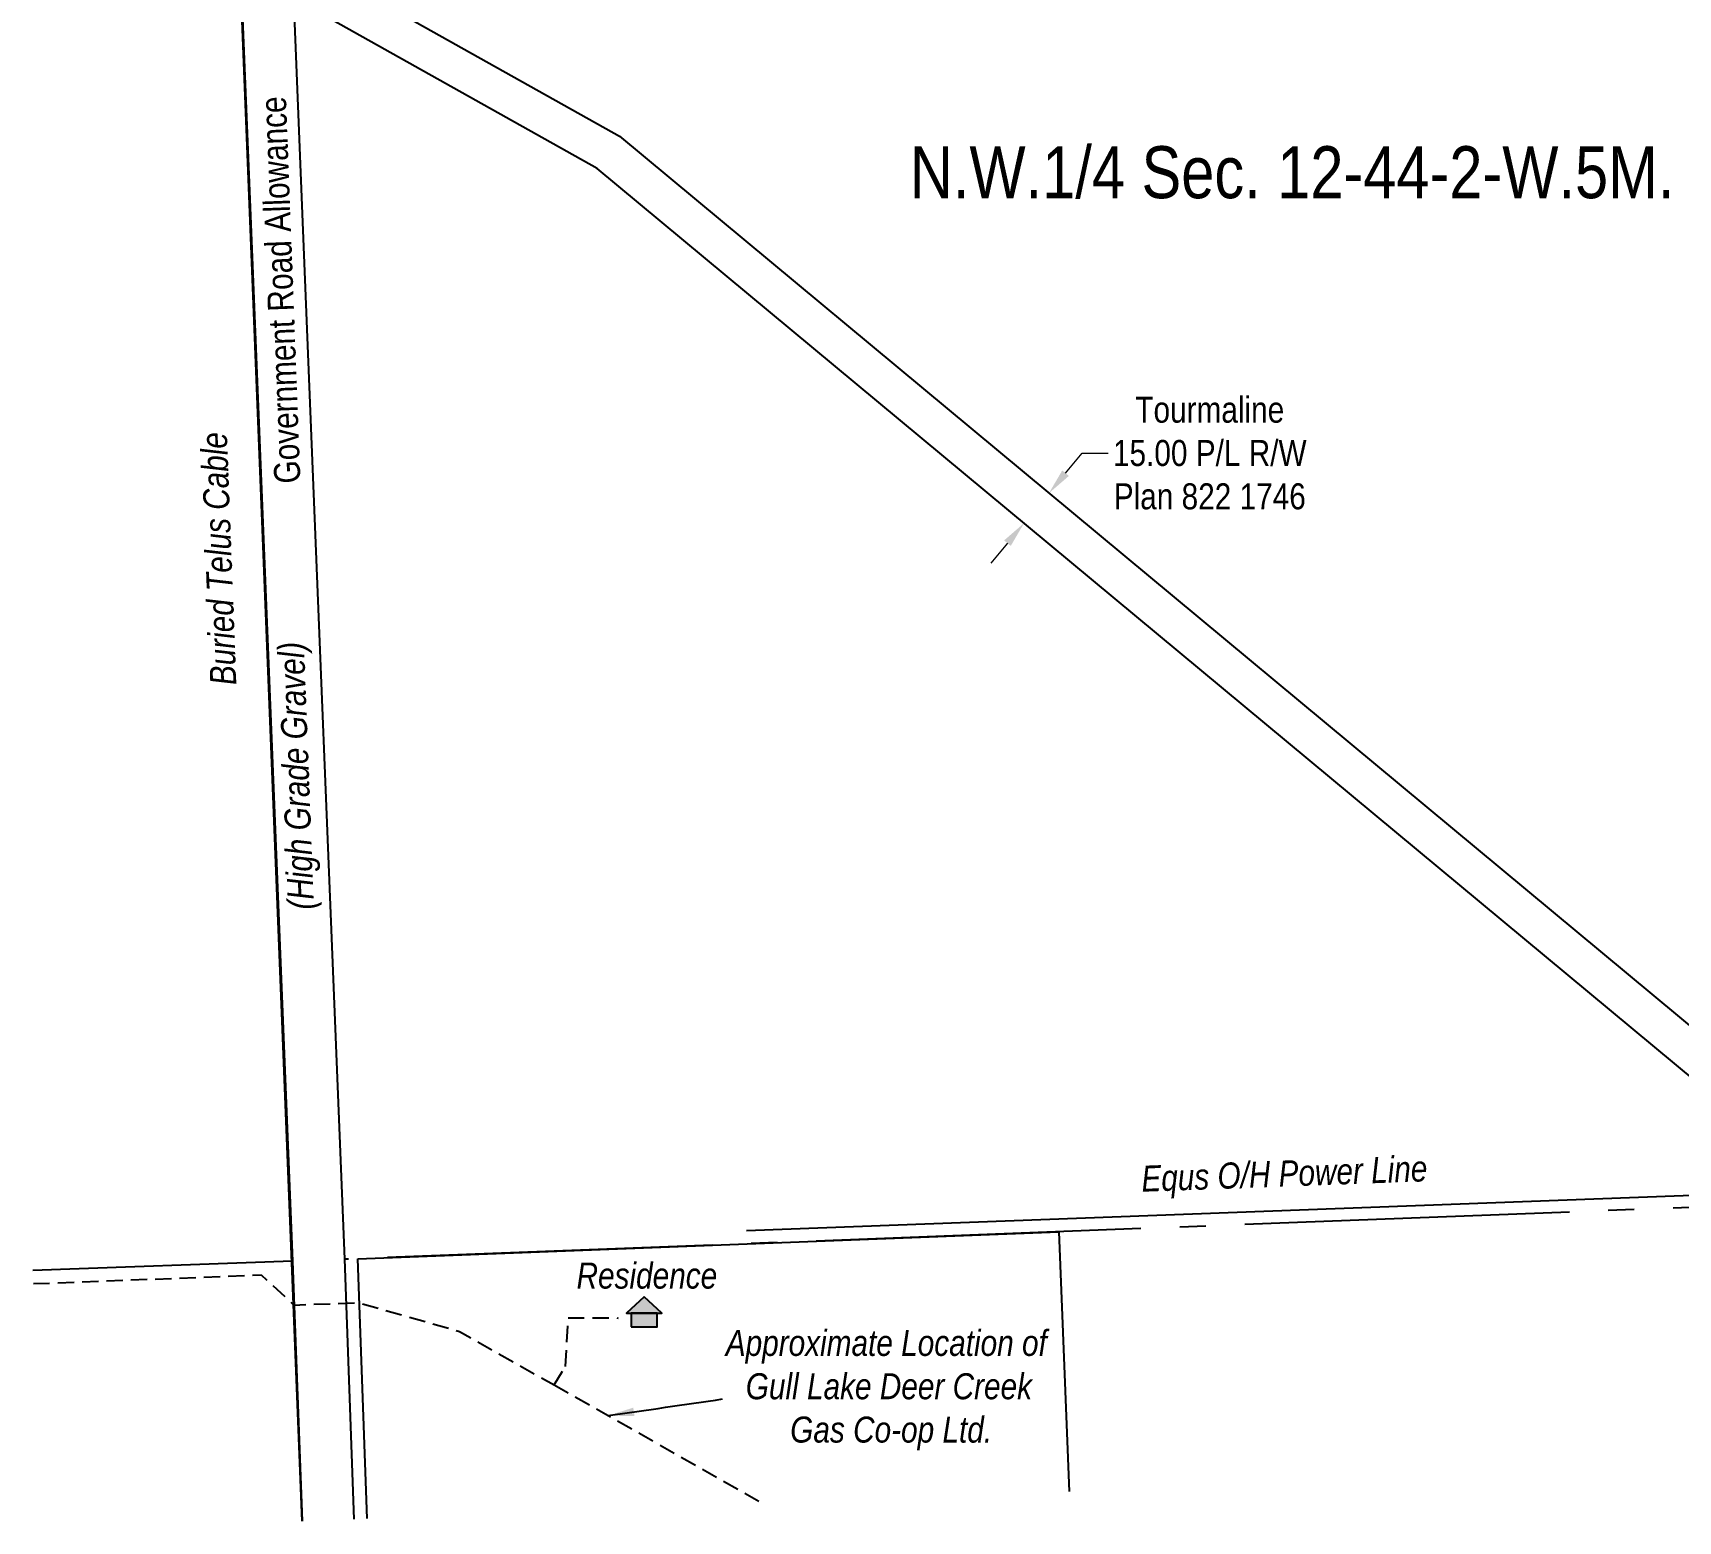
# Model space of a CAD drawing. Extents: x 686576 to 694196, y 5850445 to 5855412.
# Drawn here: x 690712 to 691345, y 5851219 to 5851791 of the extents above; entities that cross this region are included whole.
import ezdxf
from ezdxf.enums import TextEntityAlignment as Align

# ---------------------------------------------------------------- set-up
doc = ezdxf.new("R2010")
doc.units = 0
doc.header["$LTSCALE"] = 5
doc.header["$PDSIZE"] = 0.5
doc.linetypes.add('foc-QUARTERLINE', pattern=[33, 25, -3, 2, -3])
doc.linetypes.add('UG_PIPE', pattern=[1.875, 1.25, -0.625])
doc.layers.get('Defpoints').update_dxf_attribs({"color": 9})
for name, color, linetype in [('AS-PIPE-UG', 44, 'UG_PIPE'), ('AS-PIPE-UG-T', 44, 'Continuous'), ('AS-POWER', 104, 'foc-POWER'), ('AS-POWER-T', 104, 'Continuous'), ('AS-RESIDENCE', 14, 'Continuous'), ('AS-TELEPHONE-T', 224, 'Continuous'), ('AS-TELUS', 224, 'foc-TEL'), ('C-SYMBOL', 7, 'Continuous'), ('F-RW', 190, 'Continuous'), ('L-QSEC', 8, 'foc-QUARTERLINE'), ('L-ROAD-T', 7, 'Continuous'), ('L-SEC', 7, 'Continuous'), ('L-TITLEDB', 4, 'Continuous')]:
    doc.layers.add(name, color=color, linetype=linetype)
doc.layers.add('F-RW-T', color=190, linetype='Continuous', lineweight=9)
doc.layers.add('T-TEXT', color=48, linetype='Continuous', lineweight=18)
doc.styles.add('175L', font='ARIALN.TTF', dxfattribs={"height": 20})
doc.styles.add('80CG', font='ARIALN.TTF', dxfattribs={"height": 10})
doc.styles.add('80L', font='ARIALN.TTF', dxfattribs={"height": 10})
doc.styles.add('80LS', font='ARIALNI.TTF', dxfattribs={"height": 10})
doc.styles.add('foc-LtypeFont', font='ARIALN.TTF', dxfattribs={"height": 7.35})
doc.linetypes.add('foc-POWER', pattern='A,6,-1,["P",foc-LtypeFont,S=0.2,R=0,X=-0.625,Y=-0.75],-1.24,4', length=12.24)
doc.linetypes.add('foc-TEL', pattern='A,2,-1,["T",foc-LtypeFont,S=0.2,R=0,X=-0.425,Y=-0.75],-1.24,8', length=12.24)
doc.linetypes.add('foc-TEL-NOLINE', pattern='A,0,-2,["T",foc-LtypeFont,S=0.2,R=0,X=-0.425,Y=-0.75],-10.24', length=12.24)
doc.dimstyles.new('Compass 5 000', dxfattribs={"dimscale": 5, "dimtxt": 9, "dimasz": 2, "dimexe": 0.2, "dimexo": 0.0625, "dimgap": 0.5, "dimtad": 0, "dimtih": 1, "dimtoh": 1, "dimzin": 0, "dimdsep": 46, "dimtxsty": '80CG', "dimcen": 0.1, "dimse1": 1, "dimse2": 1, "dimclrd": 256, "dimclrt": 256, "dimaunit": 1, "dimadec": 4, "dimazin": 0, "dimtfac": 0.06, "dimtofl": 0, "dimtmove": 0, "dimatfit": 1, "dimfxl": 0.2, "dimtolj": 1, "dimtzin": 0, "dimlwd": -1, "dimarcsym": 0})

# ---------------------------------------------------------------- blocks, each defined once
blk = doc.blocks.new('*D80')
at = {"layer": 'Defpoints', "color": 0, "transparency": 16777216}
for p in [(691100.57, 5851616.32), (691102.9, 5851614.39), (691090.99, 5851604.78)]:
    blk.add_point(p, dxfattribs=at)
at = {"layer": 'F-RW-T', "transparency": 16777216}
for p, q in [((691109.29, 5851622.08), (691115.68, 5851629.77)), ((691115.68, 5851629.77), (691125.68, 5851629.77)), ((691086.92, 5851595.15), (691080.53, 5851587.46))]:
    blk.add_line(p, q, dxfattribs=at)
for points in [[(691108.01, 5851623.14), (691110.57, 5851621.01), (691102.9, 5851614.39)], [(691085.64, 5851596.22), (691088.2, 5851594.09), (691093.31, 5851602.85)]]:
    blk.add_solid(points, dxfattribs=at)
at = {"layer": 'F-RW-T', "transparency": 16777216, "insert": (691164.77, 5851629.77), "char_height": 10, "attachment_point": 5, "style": '80CG'}
blk.add_mtext('\\A1;Tourmaline\\P15.00 P/L R/W\\PPlan 822 1746', dxfattribs=at)
blk = doc.blocks.new('res_occ')
for points in [[(0.1, 0.89), (-1.26, -0.37), (1.46, -0.37)], [(-0.9, -1.43), (1.1, -1.43), (1.1, -0.37), (-0.9, -0.37)]]:
    blk.add_hatch(color=14).paths.add_polyline_path(points)
at = {"color": 14}
for points in [[(0.1, 0.89), (-1.26, -0.37), (1.46, -0.37)], [(-0.9, -1.43), (1.1, -1.43), (1.1, -0.37), (-0.9, -0.37)]]:
    blk.add_lwpolyline(points, close=True, dxfattribs=at)

msp = doc.modelspace()

# ---------------------------------------------------------------- linework, layer by layer
at = {"layer": 'AS-PIPE-UG'}
msp.add_line((690912.466, 5851271.316), (690916.883, 5851278.43), dxfattribs=at)
at = {"layer": 'AS-PIPE-UG', "flags": 128}
for points in [[(690712.176, 5851310.289), (690799.837, 5851313.613), (690812.383, 5851302.067), (690837.532, 5851302.923), (690876.11, 5851291.911), (690912.466, 5851271.316)], [(690916.883, 5851278.43), (690917.892, 5851297.162), (690937.188, 5851297.069)], [(690912.466, 5851271.316), (690992.847, 5851225.783)]]:
    msp.add_lwpolyline(points, dxfattribs=at)
at = {"layer": 'AS-POWER', "linetype": 'foc-POWER', "flags": 128}
msp.add_lwpolyline([(690986.509, 5851330.693), (691587.074, 5851353.111), (691635.694, 5851388.798), (691622.431, 5851738.063), (691653.173, 5851752.961)], dxfattribs=at)
at = {"layer": 'AS-TELUS', "linetype": 'foc-TEL-NOLINE', "flags": 128}
msp.add_lwpolyline([(690815.539, 5851218.94), (690779.391, 5852123.214)], dxfattribs=at)
at = {"layer": 'F-RW', "flags": 128}
msp.add_lwpolyline([(690811.661, 5851822.413), (690937.62, 5851751.694), (691432.101, 5851340.906), (691951.721, 5851360.425), (691964.112, 5851345.885), (691633.55, 5851333.465), (691426.932, 5851325.706), (690929.09, 5851739.284), (690812.373, 5851804.813), (690811.661, 5851822.413)], dxfattribs=at)
at = {"layer": 'L-QSEC', "flags": 128}
for points in [[(691632.862, 5851350.52), (690832.012, 5851319.648)], [(690811.912, 5851318.873), (690711.973, 5851315.313)]]:
    msp.add_lwpolyline(points, dxfattribs=at)
at = {"layer": 'L-SEC', "flags": 128}
for points in [[(690779.391, 5852123.214), (690795.652, 5851721.045), (690811.912, 5851318.873), (690815.539, 5851218.94)], [(690835.639, 5851219.715), (690832.012, 5851319.648), (690815.752, 5851721.81), (690799.492, 5852123.971)]]:
    msp.add_lwpolyline(points, dxfattribs=at)
at = {"layer": 'L-TITLEDB', "flags": 128}
for points in [[(690837.002, 5851319.839), (691106.749, 5851330.259), (691110.609, 5851230.328)], [(690840.637, 5851219.908), (690837.002, 5851319.839)]]:
    msp.add_lwpolyline(points, dxfattribs=at)

# ---------------------------------------------------------------- block references
at = {"layer": 'AS-RESIDENCE', "color": 6, "xscale": 4.99999999999996, "yscale": 4.99999999999996, "zscale": 4.99999999999996}
msp.add_blockref('res_occ', (690946.65, 5851300.766), dxfattribs=at)

# ---------------------------------------------------------------- texts
at = {"layer": 'AS-PIPE-UG-T', "insert": (690978.506, 5851292.485), "char_height": 10, "attachment_point": 1, "style": '175L'}
msp.add_mtext_dynamic_manual_height_columns('\\pi0.04381;{\\fArial Narrow|b0|i1|c0|p34;Approximate Location of \\P\\pi7.74162;Gull Lake Deer Creek \\P\\pi24.84258;Gas Co-op Ltd.}', width=125.12854, gutter_width=99.99, heights=[0], dxfattribs=at)
at = {"layer": 'AS-RESIDENCE', "insert": (690920.824, 5851318.383), "char_height": 10, "attachment_point": 1, "style": '80L'}
msp.add_mtext_dynamic_manual_height_columns('\\pi0.32359;{\\fArial Narrow|b0|i1|c0|p34;Residence}', width=53.93504, gutter_width=49.995, heights=[0], dxfattribs=at)
at = {"layer": 'AS-TELEPHONE-T', "insert": (690780.272, 5851540.001), "char_height": 10, "attachment_point": 1, "rotation": 92.166572, "style": '80L'}
msp.add_mtext_dynamic_manual_height_columns('\\pi0.29416;{\\fArial Narrow|b0|i1|c0|p34;Buried Telus Cable}', width=97.22544, gutter_width=50.007, heights=[0], dxfattribs=at)
at = {"layer": 'C-SYMBOL', "color": 3, "style": '175L'}
msp.add_text('N.W.1/4 Sec. 12-44-2-W.5M.', height=20, dxfattribs=at).set_placement((691196.448, 5851721.858), align=Align.BOTTOM_CENTER)
at = {"layer": 'L-ROAD-T', "style": '80L'}
msp.add_text('Government Road Allowance', height=10, rotation=92.159248, dxfattribs=at).set_placement((690807.112, 5851692.537), align=Align.MIDDLE_CENTER)
at = {"layer": 'T-TEXT', "style": '80LS'}
msp.add_text('(High Grade Gravel)', height=10, rotation=92.159574, dxfattribs=at).set_placement((690813.178, 5851505.653), align=Align.MIDDLE_CENTER)

# ---------------------------------------------------------------- dimensions: what is measured, and where the dimension line sits
at = {"layer": 'F-RW-T', "color": 6}
dim = msp.add_aligned_dim(p1=(691090.986, 5851604.778), p2=(691100.575, 5851616.32), distance=-3.024, text='Tourmaline\\P15.00 P/L R/W\\PPlan 822 1746', dimstyle='Compass 5 000', dxfattribs=at)
dim.commit()
dim.dimension.update_dxf_attribs({"geometry": '*D80', "text_midpoint": (691164.767, 5851629.771)})

# ---------------------------------------------------------------- leaders
at = {"layer": 'AS-PIPE-UG-T', "path_type": 1}
msp.add_leader([(690933.306, 5851259.511), (690977.301, 5851265.922)], dimstyle='Compass 5 000', override={"dimgap": 0.5, "dimtad": 0}, dxfattribs=at)

# ---------------------------------------------------------------- next in the draw order: texts
at = {"layer": 'AS-POWER-T', "insert": (691138.279, 5851355.619), "char_height": 9.99272, "attachment_point": 1, "rotation": 2.109305, "style": '80L', "bg_fill": 2}
msp.add_mtext_dynamic_manual_height_columns('{\\fArial Narrow|b0|i1|c0|p34;Equs O/H Power Line}', width=116.22483, gutter_width=49.995, heights=[0], dxfattribs=at)

doc.saveas('drawing.dxf')
